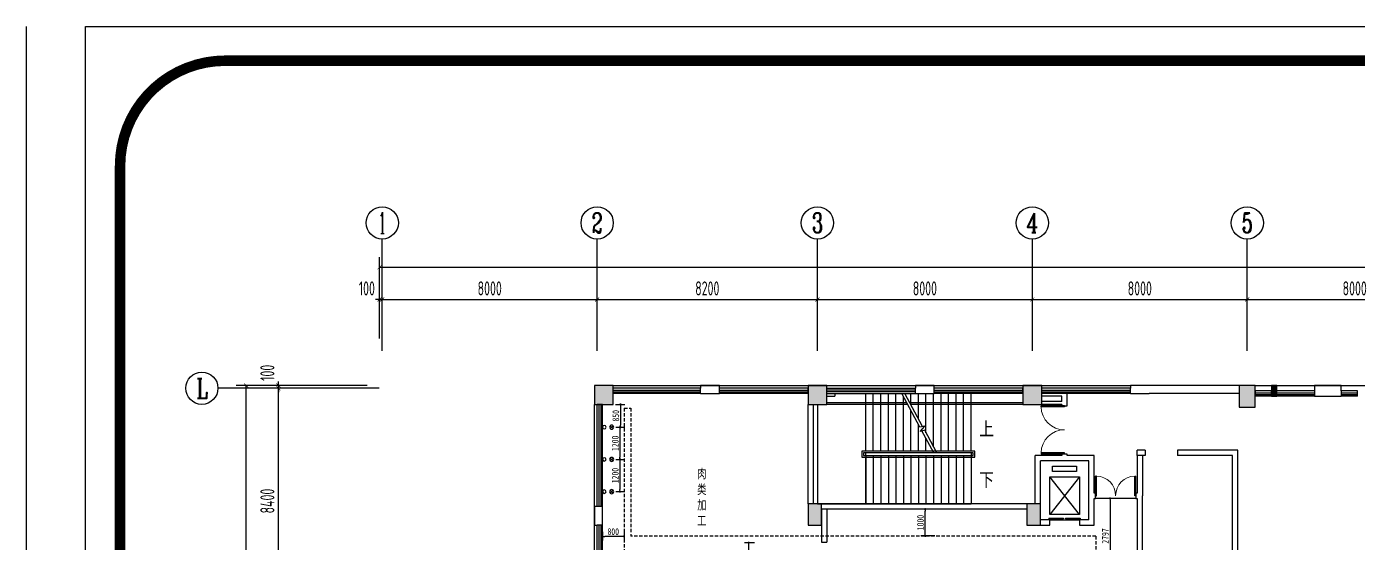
# Model space of a CAD drawing. Header units: inches. Extents: x -584 to 1446124, y -108140 to 99637.
# Drawn here: x 1309996 to 1359534, y -32013 to -12819 of the extents above; entities that cross this region are included whole.
import ezdxf
from ezdxf.enums import TextEntityAlignment as Align

# ---------------------------------------------------------------- set-up
doc = ezdxf.new("R2010")
doc.units = ezdxf.units.IN
doc.header["$MEASUREMENT"] = 0
doc.linetypes.add('HIDDEN', pattern=[0.375, 0.25, -0.125])
for name, color, linetype in [('AXIS', 3, 'Continuous'), ('AXIS_TEXT', 7, 'Continuous'), ('COLUMN', 6, 'Continuous'), ('DIM_SYMB', 3, 'Continuous'), ('EVTR', 2, 'Continuous'), ('PUB_TEXT', 151, 'Continuous'), ('STAIR', 6, 'Continuous'), ('WALL', 7, 'Continuous'), ('WINDOW', 3, 'Continuous'), ('供排水', 4, 'Continuous'), ('外框', 7, 'Continuous'), ('电位', 1, 'Continuous')]:
    doc.layers.add(name, color=color, linetype=linetype)
doc.styles.add('_TCH_AXIS', font='COMPLEX', dxfattribs={"bigfont": 'GBCBIG'})
doc.styles.add('_TCH_DIM', font='stylu.ttf')
doc.styles.add('_TCH_DIM_T3', font='TSSDENG', dxfattribs={"width": 0.64, "bigfont": 'TSSDCHN'})
doc.styles.add('COMPLEX', font='stylu.ttf')
doc.styles.get("Standard").update_dxf_attribs({"font": '', "width": 0.7, "height": 250})
doc.styles.get('Standard').set_extended_font_data('NSimSun')
doc.dimstyles.new('_TCH_ARCH&&150', dxfattribs={"dimtxt": 525, "dimasz": 150, "dimexe": 375, "dimexo": 450, "dimgap": 150, "dimtad": 1, "dimdec": 0, "dimzin": 0, "dimdsep": 46, "dimtxsty": '_TCH_DIM_T3', "dimblk": 'ARCHTICK', "dimcen": 0.09, "dimclrt": 7, "dimazin": 2, "dimtfac": 1, "dimtdec": 0, "dimtix": 1, "dimtmove": 2, "dimatfit": 3, "dimfxl": 0, "dimtolj": 1, "dimtzin": 0, "dimarcsym": 0})
doc.dimstyles.new('电路', dxfattribs={"dimscale": 80, "dimtxt": 2.5, "dimasz": 1, "dimexe": 2, "dimexo": 1, "dimtad": 1, "dimdec": 0, "dimtxsty": 'Standard', "dimblk": 'DOT', "dimcen": 1, "dimclrd": 6, "dimclre": 6, "dimclrt": 6, "dimadec": 0, "dimazin": 0, "dimtfac": 1, "dimtdec": 0, "dimtmove": 0, "dimatfit": 3, "dimfxl": 0, "dimarcsym": 0})

# ---------------------------------------------------------------- blocks, each defined once
blk = doc.blocks.new('_ArchTick')
at = {"color": 0, "linetype": 'ByBlock', "const_width": 0.15}
blk.add_lwpolyline([(-0.5, -0.5), (0.5, 0.5)], dxfattribs=at)
blk = doc.blocks.new('*D492')
at = {"layer": 'AXIS', "color": 0, "lineweight": -2, "transparency": 16777216}
for p, q in [((1322670, -26276), (1318995, -26276)), ((1319370, -34676), (1319370, -26276)), ((1322670, -34676), (1318995, -34676))]:
    blk.add_line(p, q, dxfattribs=at)
at = {"layer": 'Defpoints', "color": 0, "transparency": 16777216}
for p in [(1319370, -26276), (1323120, -26276), (1323120, -34676)]:
    blk.add_point(p, dxfattribs=at)
at = {"layer": 'AXIS', "color": 0, "lineweight": -2, "transparency": 16777216, "xscale": 150, "yscale": 150, "zscale": 150}
for p, rotation in [((1319370, -26276), 90), ((1319370, -34676), 270)]:
    blk.add_blockref('_ArchTick', p, dxfattribs=dict(at, rotation=rotation))
at = {"layer": 'AXIS', "color": 7, "transparency": 16777216, "insert": (1318957, -30476), "char_height": 525, "attachment_point": 5, "rotation": 90, "style": '_TCH_DIM_T3'}
blk.add_mtext('\\A1;8400', dxfattribs=at)
blk = doc.blocks.new('*D493')
at = {"layer": 'AXIS', "color": 0, "lineweight": -2, "transparency": 16777216}
for p, q in [((1322670, -26176), (1318995, -26176)), ((1319370, -26176), (1319370, -26026)), ((1319370, -26276), (1319370, -26176)), ((1322670, -26276), (1318995, -26276)), ((1319370, -26276), (1319370, -26426))]:
    blk.add_line(p, q, dxfattribs=at)
at = {"layer": 'Defpoints', "color": 0, "transparency": 16777216}
for p in [(1319370, -26176), (1323120, -26176), (1323120, -26276)]:
    blk.add_point(p, dxfattribs=at)
at = {"layer": 'AXIS', "color": 0, "lineweight": -2, "transparency": 16777216, "xscale": 150, "yscale": 150, "zscale": 150}
for p, rotation in [((1319370, -26176), 270), ((1319370, -26276), 90)]:
    blk.add_blockref('_ArchTick', p, dxfattribs=dict(at, rotation=rotation))
at = {"layer": 'AXIS', "color": 7, "transparency": 16777216, "insert": (1318957, -25703), "char_height": 525, "attachment_point": 5, "rotation": 90, "style": '_TCH_DIM_T3'}
blk.add_mtext('\\A1;100', dxfattribs=at)
blk = doc.blocks.new('*D494')
at = {"layer": 'AXIS', "color": 0, "lineweight": -2, "transparency": 16777216}
for p, q in [((1322670, -26176), (1317795, -26176)), ((1318170, -100176), (1318170, -26176)), ((1322670, -100176), (1317795, -100176))]:
    blk.add_line(p, q, dxfattribs=at)
at = {"layer": 'Defpoints', "color": 0, "transparency": 16777216}
for p in [(1318170, -26176), (1323120, -26176), (1323120, -100176)]:
    blk.add_point(p, dxfattribs=at)
at = {"layer": 'AXIS', "color": 0, "lineweight": -2, "transparency": 16777216, "xscale": 150, "yscale": 150, "zscale": 150}
for p, rotation in [((1318170, -26176), 90), ((1318170, -100176), 270)]:
    blk.add_blockref('_ArchTick', p, dxfattribs=dict(at, rotation=rotation))
at = {"layer": 'AXIS', "color": 7, "transparency": 16777216, "insert": (1317757, -63176), "char_height": 525, "attachment_point": 5, "rotation": 90, "style": '_TCH_DIM_T3'}
blk.add_mtext('\\A1;74000', dxfattribs=at)
blk = doc.blocks.new('*D495')
at = {"layer": 'AXIS', "color": 0, "lineweight": -2, "transparency": 16777216}
for p, q in [((1323134, -24429), (1323134, -22600)), ((1323234, -24429), (1323234, -22600)), ((1323134, -22975), (1322984, -22975)), ((1323134, -22975), (1323234, -22975)), ((1323234, -22975), (1323384, -22975))]:
    blk.add_line(p, q, dxfattribs=at)
at = {"layer": 'Defpoints', "color": 0, "transparency": 16777216}
for p in [(1323234, -22975), (1323134, -24879), (1323234, -24879)]:
    blk.add_point(p, dxfattribs=at)
at = {"layer": 'AXIS', "color": 0, "lineweight": -2, "transparency": 16777216, "xscale": 150, "yscale": 150, "zscale": 150}
blk.add_blockref('_ArchTick', (1323134, -22975), dxfattribs=at)
at = {"layer": 'AXIS', "color": 0, "lineweight": -2, "transparency": 16777216, "xscale": 150, "yscale": 150, "zscale": 150, "rotation": 180}
blk.add_blockref('_ArchTick', (1323234, -22975), dxfattribs=at)
at = {"layer": 'AXIS', "color": 7, "transparency": 16777216, "insert": (1322661, -22562), "char_height": 525, "attachment_point": 5, "style": '_TCH_DIM_T3'}
blk.add_mtext('\\A1;100', dxfattribs=at)
blk = doc.blocks.new('*D496')
at = {"layer": 'AXIS', "color": 0, "lineweight": -2, "transparency": 16777216}
for p, q in [((1323234, -24429), (1323234, -22600)), ((1331234, -24429), (1331234, -22600)), ((1323234, -22975), (1331234, -22975))]:
    blk.add_line(p, q, dxfattribs=at)
at = {"layer": 'Defpoints', "color": 0, "transparency": 16777216}
for p in [(1331234, -22975), (1323234, -24879), (1331234, -24879)]:
    blk.add_point(p, dxfattribs=at)
at = {"layer": 'AXIS', "color": 0, "lineweight": -2, "transparency": 16777216, "xscale": 150, "yscale": 150, "zscale": 150, "rotation": 180}
blk.add_blockref('_ArchTick', (1323234, -22975), dxfattribs=at)
at = {"layer": 'AXIS', "color": 0, "lineweight": -2, "transparency": 16777216, "xscale": 150, "yscale": 150, "zscale": 150}
blk.add_blockref('_ArchTick', (1331234, -22975), dxfattribs=at)
at = {"layer": 'AXIS', "color": 7, "transparency": 16777216, "insert": (1327234, -22562), "char_height": 525, "attachment_point": 5, "style": '_TCH_DIM_T3'}
blk.add_mtext('\\A1;8000', dxfattribs=at)
blk = doc.blocks.new('*D497')
at = {"layer": 'AXIS', "color": 0, "lineweight": -2, "transparency": 16777216}
for p, q in [((1331234, -24429), (1331234, -22600)), ((1339434, -24429), (1339434, -22600)), ((1331234, -22975), (1339434, -22975))]:
    blk.add_line(p, q, dxfattribs=at)
at = {"layer": 'Defpoints', "color": 0, "transparency": 16777216}
for p in [(1339434, -22975), (1331234, -24879), (1339434, -24879)]:
    blk.add_point(p, dxfattribs=at)
at = {"layer": 'AXIS', "color": 0, "lineweight": -2, "transparency": 16777216, "xscale": 150, "yscale": 150, "zscale": 150, "rotation": 180}
blk.add_blockref('_ArchTick', (1331234, -22975), dxfattribs=at)
at = {"layer": 'AXIS', "color": 0, "lineweight": -2, "transparency": 16777216, "xscale": 150, "yscale": 150, "zscale": 150}
blk.add_blockref('_ArchTick', (1339434, -22975), dxfattribs=at)
at = {"layer": 'AXIS', "color": 7, "transparency": 16777216, "insert": (1335334, -22562), "char_height": 525, "attachment_point": 5, "style": '_TCH_DIM_T3'}
blk.add_mtext('\\A1;8200', dxfattribs=at)
blk = doc.blocks.new('*D498')
at = {"layer": 'AXIS', "color": 0, "lineweight": -2, "transparency": 16777216}
for p, q in [((1339434, -24429), (1339434, -22600)), ((1347434, -24429), (1347434, -22600)), ((1339434, -22975), (1347434, -22975))]:
    blk.add_line(p, q, dxfattribs=at)
at = {"layer": 'Defpoints', "color": 0, "transparency": 16777216}
for p in [(1347434, -22975), (1339434, -24879), (1347434, -24879)]:
    blk.add_point(p, dxfattribs=at)
at = {"layer": 'AXIS', "color": 0, "lineweight": -2, "transparency": 16777216, "xscale": 150, "yscale": 150, "zscale": 150, "rotation": 180}
blk.add_blockref('_ArchTick', (1339434, -22975), dxfattribs=at)
at = {"layer": 'AXIS', "color": 0, "lineweight": -2, "transparency": 16777216, "xscale": 150, "yscale": 150, "zscale": 150}
blk.add_blockref('_ArchTick', (1347434, -22975), dxfattribs=at)
at = {"layer": 'AXIS', "color": 7, "transparency": 16777216, "insert": (1343434, -22562), "char_height": 525, "attachment_point": 5, "style": '_TCH_DIM_T3'}
blk.add_mtext('\\A1;8000', dxfattribs=at)
blk = doc.blocks.new('*D499')
at = {"layer": 'AXIS', "color": 0, "lineweight": -2, "transparency": 16777216}
for p, q in [((1347434, -24429), (1347434, -22600)), ((1355434, -24429), (1355434, -22600)), ((1347434, -22975), (1355434, -22975))]:
    blk.add_line(p, q, dxfattribs=at)
at = {"layer": 'Defpoints', "color": 0, "transparency": 16777216}
for p in [(1355434, -22975), (1347434, -24879), (1355434, -24879)]:
    blk.add_point(p, dxfattribs=at)
at = {"layer": 'AXIS', "color": 0, "lineweight": -2, "transparency": 16777216, "xscale": 150, "yscale": 150, "zscale": 150, "rotation": 180}
blk.add_blockref('_ArchTick', (1347434, -22975), dxfattribs=at)
at = {"layer": 'AXIS', "color": 0, "lineweight": -2, "transparency": 16777216, "xscale": 150, "yscale": 150, "zscale": 150}
blk.add_blockref('_ArchTick', (1355434, -22975), dxfattribs=at)
at = {"layer": 'AXIS', "color": 7, "transparency": 16777216, "insert": (1351434, -22562), "char_height": 525, "attachment_point": 5, "style": '_TCH_DIM_T3'}
blk.add_mtext('\\A1;8000', dxfattribs=at)
blk = doc.blocks.new('*D500')
at = {"layer": 'AXIS', "color": 0, "lineweight": -2, "transparency": 16777216}
for p, q in [((1355434, -24429), (1355434, -22600)), ((1363434, -24429), (1363434, -22600)), ((1355434, -22975), (1363434, -22975))]:
    blk.add_line(p, q, dxfattribs=at)
at = {"layer": 'Defpoints', "color": 0, "transparency": 16777216}
for p in [(1363434, -22975), (1355434, -24879), (1363434, -24879)]:
    blk.add_point(p, dxfattribs=at)
at = {"layer": 'AXIS', "color": 0, "lineweight": -2, "transparency": 16777216, "xscale": 150, "yscale": 150, "zscale": 150, "rotation": 180}
blk.add_blockref('_ArchTick', (1355434, -22975), dxfattribs=at)
at = {"layer": 'AXIS', "color": 0, "lineweight": -2, "transparency": 16777216, "xscale": 150, "yscale": 150, "zscale": 150}
blk.add_blockref('_ArchTick', (1363434, -22975), dxfattribs=at)
at = {"layer": 'AXIS', "color": 7, "transparency": 16777216, "insert": (1359434, -22562), "char_height": 525, "attachment_point": 5, "style": '_TCH_DIM_T3'}
blk.add_mtext('\\A1;8000', dxfattribs=at)
blk = doc.blocks.new('*D506')
at = {"layer": 'AXIS', "color": 0, "lineweight": -2, "transparency": 16777216}
for p, q in [((1323134, -24429), (1323134, -21400)), ((1323134, -21775), (1403434, -21775)), ((1403434, -24429), (1403434, -21400))]:
    blk.add_line(p, q, dxfattribs=at)
at = {"layer": 'Defpoints', "color": 0, "transparency": 16777216}
for p in [(1403434, -21775), (1323134, -24879), (1403434, -24879)]:
    blk.add_point(p, dxfattribs=at)
at = {"layer": 'AXIS', "color": 0, "lineweight": -2, "transparency": 16777216, "xscale": 150, "yscale": 150, "zscale": 150, "rotation": 180}
blk.add_blockref('_ArchTick', (1323134, -21775), dxfattribs=at)
at = {"layer": 'AXIS', "color": 0, "lineweight": -2, "transparency": 16777216, "xscale": 150, "yscale": 150, "zscale": 150}
blk.add_blockref('_ArchTick', (1403434, -21775), dxfattribs=at)
at = {"layer": 'AXIS', "color": 7, "transparency": 16777216, "insert": (1363284, -21362), "char_height": 525, "attachment_point": 5, "style": '_TCH_DIM_T3'}
blk.add_mtext('\\A1;80300', dxfattribs=at)
blk = doc.blocks.new('_FZH')
at = {"layer": 'WALL'}
blk.add_lwpolyline([(-0.5, -0.5), (0.5, -0.5), (0.5, 0.5), (-0.5, 0.5)], close=True, dxfattribs=at)
blk.add_solid([(-0.5, -0.5), (0.5, -0.5), (-0.5, 0.5), (0.5, 0.5)], dxfattribs=at)
blk = doc.blocks.new('$DorLib2D$00000002')
for p, q in [((-0.5, 0), (-0.5, 0.4875)), ((-0.475, 0.4875), (-0.5, 0.4875)), ((-0.475, 0), (-0.475, 0.4875)), ((0.475, 0), (0.475, 0.4875)), ((0.475, 0.4875), (0.5, 0.4875)), ((0.5, 0), (0.5, 0.4875)), ((-0.5, 0), (-0.475, 0)), ((0.5, 0), (0.475, 0))]:
    blk.add_line(p, q)
at = {"lineweight": 13}
for centre, start, end in [((-0.4875, 0), 0, 88.53072), ((0.4875, 0), 91.46928, 180)]:
    blk.add_arc(centre, 0.4875, start, end, dxfattribs=at)
blk = doc.blocks.new('$DORLIB2D$00000127')
at = {"color": 0}
for points in [[(-0.533, 0.795), (-0.533, 0.69)], [(-0.033, 0.795), (-0.533, 0.795)], [(-0.033, 0.69), (-0.533, 0.69)], [(0.5, 0.5), (-0.5, 0.5)], [(-0.033, 0.795), (-0.033, 0.69)], [(0.533, 0.795), (0.033, 0.795)], [(0.033, 0.795), (0.033, 0.69)], [(0.533, 0.69), (0.033, 0.69)], [(0.533, 0.795), (0.533, 0.69)]]:
    blk.add_lwpolyline(points, dxfattribs=at)
blk = doc.blocks.new('_AXISO')
blk.add_circle((0, 0), 0.5)
at = {"layer": 'AXIS_TEXT', "style": 'COMPLEX', "width": 1.041667}
blk.add_attdef('A', text='', height=0.56, dxfattribs=at).set_placement((-0.25, -0.28), (0.25, -0.28), align=Align.FIT)
blk = doc.blocks.new('$TCHSYS$WIN2D')
for p, q in [((-0.5, 0.5), (0.5, 0.5)), ((-0.5, 0.5), (-0.5, -0.5)), ((0.5, 0.5), (0.5, -0.5)), ((0.5, 0.167), (-0.5, 0.167)), ((0.5, -0.167), (-0.5, -0.167)), ((-0.5, -0.5), (0.5, -0.5))]:
    blk.add_line(p, q)
blk = doc.blocks.new('$WINLIB2D$00000001')
at = {"color": 0}
for points in [[(-0.5, 0.5), (-0.5, -0.5)], [(-0.5, 0.5), (0.5, 0.5)], [(0.5, -0.5), (0.5, 0.5)], [(0.5, 0.167), (-0.5, 0.167)], [(0.5, -0.167), (-0.5, -0.167)], [(-0.5, -0.5), (0.5, -0.5)]]:
    blk.add_lwpolyline(points, dxfattribs=at)
blk = doc.blocks.new('A$C4B041D0B')
at = {"layer": '供排水', "color": 14}
for p, q in [((393, 128), (287, 22)), ((287, 128), (393, 22))]:
    blk.add_line(p, q, dxfattribs=at)
at = {"layer": '供排水'}
for centre, radius in [((65, 75), 65.2), ((340, 75), 75)]:
    blk.add_circle(centre, radius, dxfattribs=at)
blk = doc.blocks.new('_DOT')
at = {"color": 0, "linetype": 'ByBlock'}
blk.add_line((-0.5, 0), (-1, 0), dxfattribs=at)
at = {"color": 0, "linetype": 'ByBlock', "const_width": 0.5}
blk.add_lwpolyline([(-0.25, 0, 1), (0.25, 0, 1)], format="xyb", close=True, dxfattribs=at)
blk = doc.blocks.new('*D607')
at = {"layer": 'Defpoints', "color": 0, "transparency": 16777216}
for p in [(1331834, -26876), (1331854, -27726), (1332103, -27726)]:
    blk.add_point(p, dxfattribs=at)
at = {"layer": '电位', "color": 6, "lineweight": -2, "transparency": 16777216}
for p, q in [((1331914, -26876), (1332263, -26876)), ((1332103, -26956), (1332103, -27646)), ((1331934, -27726), (1332263, -27726))]:
    blk.add_line(p, q, dxfattribs=at)
at = {"layer": '电位', "color": 6, "lineweight": -2, "transparency": 16777216, "xscale": 80, "yscale": 80, "zscale": 80}
for p, rotation in [((1332103, -26876), 90), ((1332103, -27726), 270)]:
    blk.add_blockref('_DOT', p, dxfattribs=dict(at, rotation=rotation))
at = {"layer": '电位', "color": 6, "transparency": 16777216, "insert": (1331928, -27301), "char_height": 250, "attachment_point": 5, "rotation": 90}
blk.add_mtext('850', dxfattribs=at)
blk = doc.blocks.new('*D608')
at = {"layer": 'Defpoints', "color": 0, "transparency": 16777216}
for p in [(1331854, -27726), (1331854, -28926), (1332083, -28926)]:
    blk.add_point(p, dxfattribs=at)
at = {"layer": '电位', "color": 6, "lineweight": -2, "transparency": 16777216}
for p, q in [((1331934, -27726), (1332243, -27726)), ((1332083, -27806), (1332083, -28846)), ((1331934, -28926), (1332243, -28926))]:
    blk.add_line(p, q, dxfattribs=at)
at = {"layer": '电位', "color": 6, "lineweight": -2, "transparency": 16777216, "xscale": 80, "yscale": 80, "zscale": 80}
for p, rotation in [((1332083, -27726), 90), ((1332083, -28926), 270)]:
    blk.add_blockref('_DOT', p, dxfattribs=dict(at, rotation=rotation))
at = {"layer": '电位', "color": 6, "transparency": 16777216, "insert": (1331908, -28326), "char_height": 250, "attachment_point": 5, "rotation": 90}
blk.add_mtext('1200', dxfattribs=at)
blk = doc.blocks.new('*D609')
at = {"layer": 'Defpoints', "color": 0, "transparency": 16777216}
for p in [(1331854, -28926), (1331854, -30126), (1332083, -30126)]:
    blk.add_point(p, dxfattribs=at)
at = {"layer": '电位', "color": 6, "lineweight": -2, "transparency": 16777216}
for p, q in [((1331934, -28926), (1332243, -28926)), ((1332083, -29006), (1332083, -30046)), ((1331934, -30126), (1332243, -30126))]:
    blk.add_line(p, q, dxfattribs=at)
at = {"layer": '电位', "color": 6, "lineweight": -2, "transparency": 16777216, "xscale": 80, "yscale": 80, "zscale": 80}
for p, rotation in [((1332083, -28926), 90), ((1332083, -30126), 270)]:
    blk.add_blockref('_DOT', p, dxfattribs=dict(at, rotation=rotation))
at = {"layer": '电位', "color": 6, "transparency": 16777216, "insert": (1331908, -29526), "char_height": 250, "attachment_point": 5, "rotation": 90}
blk.add_mtext('1200', dxfattribs=at)
blk = doc.blocks.new('*D610')
at = {"layer": 'Defpoints', "color": 0, "transparency": 16777216}
for p in [(1331434, -31536), (1332234, -31536), (1331434, -31789)]:
    blk.add_point(p, dxfattribs=at)
at = {"layer": '电位', "color": 6, "lineweight": -2, "transparency": 16777216}
for p, q in [((1331434, -31616), (1331434, -31949)), ((1332234, -31616), (1332234, -31949)), ((1332154, -31789), (1331514, -31789))]:
    blk.add_line(p, q, dxfattribs=at)
at = {"layer": '电位', "color": 6, "lineweight": -2, "transparency": 16777216, "xscale": 80, "yscale": 80, "zscale": 80, "rotation": 180}
blk.add_blockref('_DOT', (1331434, -31789), dxfattribs=at)
at = {"layer": '电位', "color": 6, "lineweight": -2, "transparency": 16777216, "xscale": 80, "yscale": 80, "zscale": 80}
blk.add_blockref('_DOT', (1332234, -31789), dxfattribs=at)
at = {"layer": '电位', "color": 6, "transparency": 16777216, "insert": (1331834, -31614), "char_height": 250, "attachment_point": 5}
blk.add_mtext('800', dxfattribs=at)
blk = doc.blocks.new('*D611')
at = {"layer": 'Defpoints', "color": 0, "transparency": 16777216}
for p in [(1343445, -30776), (1343888, -30776), (1343888, -31776)]:
    blk.add_point(p, dxfattribs=at)
at = {"layer": '电位', "color": 6, "lineweight": -2, "transparency": 16777216}
for p, q in [((1343808, -30776), (1343285, -30776)), ((1343445, -31696), (1343445, -30856)), ((1343808, -31776), (1343285, -31776))]:
    blk.add_line(p, q, dxfattribs=at)
at = {"layer": '电位', "color": 6, "lineweight": -2, "transparency": 16777216, "xscale": 80, "yscale": 80, "zscale": 80}
for p, rotation in [((1343445, -30776), 90), ((1343445, -31776), 270)]:
    blk.add_blockref('_DOT', p, dxfattribs=dict(at, rotation=rotation))
at = {"layer": '电位', "color": 6, "transparency": 16777216, "insert": (1343270, -31276), "char_height": 250, "attachment_point": 5, "rotation": 90}
blk.add_mtext('1000', dxfattribs=at)
blk = doc.blocks.new('*D626')
at = {"layer": 'Defpoints', "color": 0, "transparency": 16777216}
for p in [(1351334, -30376), (1350328, -33173), (1350534, -33173)]:
    blk.add_point(p, dxfattribs=at)
at = {"layer": '电位', "color": 6, "lineweight": -2, "transparency": 16777216}
for p, q in [((1351254, -30376), (1350168, -30376)), ((1350328, -30456), (1350328, -33093)), ((1350454, -33173), (1350168, -33173))]:
    blk.add_line(p, q, dxfattribs=at)
at = {"layer": '电位', "color": 6, "lineweight": -2, "transparency": 16777216, "xscale": 80, "yscale": 80, "zscale": 80}
for p, rotation in [((1350328, -30376), 90), ((1350328, -33173), 270)]:
    blk.add_blockref('_DOT', p, dxfattribs=dict(at, rotation=rotation))
at = {"layer": '电位', "color": 6, "transparency": 16777216, "insert": (1350153, -31775), "char_height": 250, "attachment_point": 5, "rotation": 90}
blk.add_mtext('2797', dxfattribs=at)
blk = doc.blocks.new('*D766')
at = {"layer": 'Defpoints', "color": 0, "transparency": 16777216}
for p in [(1337167, -32026), (1336873, -34826), (1337167, -34826)]:
    blk.add_point(p, dxfattribs=at)
at = {"layer": '电位', "color": 6, "lineweight": -2, "transparency": 16777216}
for p, q in [((1337087, -32026), (1336713, -32026)), ((1336873, -32106), (1336873, -34746)), ((1337087, -34826), (1336713, -34826))]:
    blk.add_line(p, q, dxfattribs=at)
at = {"layer": '电位', "color": 6, "lineweight": -2, "transparency": 16777216, "xscale": 80, "yscale": 80, "zscale": 80}
for p, rotation in [((1336873, -32026), 90), ((1336873, -34826), 270)]:
    blk.add_blockref('_DOT', p, dxfattribs=dict(at, rotation=rotation))
at = {"layer": '电位', "color": 6, "transparency": 16777216, "insert": (1336698, -33426), "char_height": 250, "attachment_point": 5, "rotation": 90}
blk.add_mtext('2800', dxfattribs=at)

msp = doc.modelspace()

# ---------------------------------------------------------------- linework, layer by layer
for p, q in [((1331834.2, -26176.2), (1351084.2, -26176.2)), ((1331134.2, -46326.2), (1331134.2, -26876.2))]:
    msp.add_line(p, q)
at = {"layer": 'AXIS'}
for p, q in [((1323234.2, -24879.3), (1323234.2, -20724.5)), ((1331234.2, -24879.3), (1331234.2, -20724.5)), ((1339434.2, -24879.3), (1339434.2, -20724.5)), ((1347434.2, -24879.3), (1347434.2, -20724.5)), ((1355434.2, -24879.3), (1355434.2, -20724.5)), ((1323119.5, -26276.2), (1317119.5, -26276.2))]:
    msp.add_line(p, q, dxfattribs=at)
at = {"layer": 'COLUMN'}
for p, q in [((1335784.2, -26176.2), (1335084.2, -26176.2)), ((1335084.2, -26176.2), (1335084.2, -26276.2)), ((1335784.2, -26276.2), (1335784.2, -26176.2)), ((1343784.2, -26176.2), (1343084.2, -26176.2)), ((1343084.2, -26176.2), (1343084.2, -26276.2)), ((1343784.2, -26276.2), (1343784.2, -26176.2)), ((1351784.2, -26176.2), (1351084.2, -26176.2)), ((1351084.2, -26176.2), (1351084.2, -26276.2)), ((1358934.2, -26176.2), (1357934.2, -26176.2)), ((1357934.2, -26176.2), (1357934.2, -26376.2)), ((1358934.2, -26376.2), (1358934.2, -26176.2)), ((1335084.2, -26476.2), (1335784.2, -26476.2)), ((1343084.2, -26476.2), (1343784.2, -26476.2)), ((1351084.2, -26476.2), (1351784.2, -26476.2)), ((1357934.2, -26576.2), (1358934.2, -26576.2)), ((1331234.2, -30676.2), (1331134.2, -30676.2)), ((1331134.2, -30676.2), (1331134.2, -31376.2)), ((1331434.2, -31376.2), (1331434.2, -30676.2)), ((1331134.2, -31376.2), (1331234.2, -31376.2))]:
    msp.add_line(p, q, dxfattribs=at)
at = {"layer": 'DIM_SYMB'}
for points in [[(1345294.2, -29676.2, 0, 0, 0), (1340334.2, -29676.2, 0, 0, 0), (1340334.2, -27776.2, 0, 0, 0), (1342744.2, -27776.2, 120, 0, 0), (1343194.2, -27776.2, 0, 0, 0)], [(1345294.2, -27776.2, 0, 0, 0), (1343924.2, -27776.2, 120, 0, 0), (1343474.2, -27776.2, 0, 0, 0)]]:
    msp.add_lwpolyline(points, format="xyseb", dxfattribs=at)
at = {"layer": 'EVTR'}
for p, q in [((1348184.2, -29376.2), (1348184.2, -29176.2)), ((1348184.2, -29176.2), (1349084.2, -29176.2)), ((1349084.2, -29176.2), (1349084.2, -29376.2)), ((1348084.2, -30976.2), (1348084.2, -29576.2)), ((1348084.2, -29576.2), (1349184.2, -29576.2)), ((1349184.2, -29576.2), (1348084.2, -30976.2)), ((1349184.2, -30976.2), (1348084.2, -29576.2)), ((1349084.2, -29376.2), (1348184.2, -29376.2)), ((1349184.2, -29576.2), (1349184.2, -30976.2)), ((1349184.2, -30976.2), (1348084.2, -30976.2))]:
    msp.add_line(p, q, dxfattribs=at)
at = {"layer": 'STAIR'}
for p, q in [((1355734.2, -26176.2), (1394320.3, -26176.2)), ((1341234.2, -28616.2), (1341234.2, -26476.2)), ((1341234.2, -28616.2), (1341234.2, -26476.2)), ((1341514.2, -28616.2), (1341514.2, -26476.2)), ((1341794.2, -28616.2), (1341794.2, -26476.2)), ((1342074.2, -28616.2), (1342074.2, -26476.2)), ((1342354.2, -28616.2), (1342354.2, -26476.2)), ((1343250.7, -27726.6), (1342576.9, -26476.2)), ((1342634.2, -28616.2), (1342634.2, -26582.5)), ((1343351.4, -27702.7), (1342690.5, -26476.2)), ((1342914.2, -26891.3), (1342914.2, -26476.2)), ((1343194.2, -27411), (1343194.2, -26476.2)), ((1343474.2, -27930.6), (1343474.2, -26476.2)), ((1343754.2, -28450.2), (1343754.2, -26476.2)), ((1344034.2, -28616.2), (1344034.2, -26476.2)), ((1344314.2, -28616.2), (1344314.2, -26476.2)), ((1344594.2, -28616.2), (1344594.2, -26476.2)), ((1344874.2, -28616.2), (1344874.2, -26476.2)), ((1345154.2, -28616.2), (1345154.2, -26476.2)), ((1339434.2, -26876.2), (1339434.2, -30576.2)), ((1342760.1, -26816.2), (1339784.2, -26816.2)), ((1341234.2, -26876.2), (1339784.2, -26876.2)), ((1342792.4, -26876.2), (1341234.2, -26876.2)), ((1347084.2, -26816.2), (1342873.7, -26816.2)), ((1347084.2, -26876.2), (1342906, -26876.2)), ((1342914.2, -26891.3), (1342914.2, -26876.2)), ((1342914.2, -28616.2), (1342914.2, -27102.2)), ((1343194.2, -28616.2), (1343194.2, -27621.8)), ((1343432.4, -27683.6), (1343250.7, -27726.6)), ((1343253.5, -27884.4), (1343432.4, -27683.6)), ((1343427.2, -27843.3), (1343253.5, -27884.4)), ((1343762.4, -28676.2), (1343326.4, -27867.2)), ((1343876, -28676.2), (1343427.2, -27843.3)), ((1343474.2, -28616.2), (1343474.2, -28141.4)), ((1345294.2, -28616.2), (1341084.2, -28616.2)), ((1341084.2, -28616.2), (1341084.2, -28836.2)), ((1345234.2, -28676.2), (1341144.2, -28676.2)), ((1341144.2, -28676.2), (1341144.2, -28776.2)), ((1343762.4, -28676.2), (1341234.2, -28676.2)), ((1341234.2, -28776.2), (1341234.2, -28676.2)), ((1345154.2, -28676.2), (1343876, -28676.2)), ((1345154.2, -28676.2), (1345154.2, -28776.2)), ((1345234.2, -28776.2), (1345234.2, -28676.2)), ((1345294.2, -28836.2), (1345294.2, -28616.2)), ((1341084.2, -28836.2), (1345294.2, -28836.2)), ((1341144.2, -28776.2), (1345234.2, -28776.2)), ((1341234.2, -28776.2), (1345154.2, -28776.2)), ((1341234.2, -28776.2), (1341234.2, -30576.2)), ((1341234.2, -30576.2), (1341234.2, -28836.2)), ((1341514.2, -28776.2), (1341514.2, -30576.2)), ((1341794.2, -28776.2), (1341794.2, -30576.2)), ((1342074.2, -28776.2), (1342074.2, -30576.2)), ((1342354.2, -28776.2), (1342354.2, -30576.2)), ((1342634.2, -28776.2), (1342634.2, -30576.2)), ((1342914.2, -28776.2), (1342914.2, -30576.2)), ((1343194.2, -28776.2), (1343194.2, -30576.2)), ((1343474.2, -28776.2), (1343474.2, -30576.2)), ((1343754.2, -28776.2), (1343754.2, -30576.2)), ((1344034.2, -28776.2), (1344034.2, -30576.2)), ((1344314.2, -28776.2), (1344314.2, -30576.2)), ((1344594.2, -28776.2), (1344594.2, -30576.2)), ((1344874.2, -28776.2), (1344874.2, -30576.2)), ((1345154.2, -28776.2), (1345154.2, -30576.2)), ((1339434.2, -30576.2), (1341234.2, -30576.2)), ((1341234.2, -30576.2), (1345154.2, -30576.2))]:
    msp.add_line(p, q, dxfattribs=at)
at = {"layer": 'WALL'}
for p, q in [((1355134.2, -26176.2), (1351784.2, -26176.2)), ((1339784.2, -26476.2), (1340084.2, -26476.2)), ((1339784.2, -26576.2), (1340084.2, -26576.2)), ((1340084.2, -26476.2), (1340084.2, -26576.2)), ((1348734.2, -26476.2), (1347784.2, -26476.2)), ((1348534.2, -26576.2), (1347784.2, -26576.2)), ((1348534.2, -26776.2), (1348534.2, -26576.2)), ((1348734.2, -26876.2), (1348734.2, -26476.2)), ((1355134.2, -26476.2), (1351784.2, -26476.2)), ((1339084.2, -30576.2), (1339084.2, -26876.2)), ((1339284.2, -30576.2), (1339284.2, -26876.2)), ((1348534.2, -26776.2), (1347784.2, -26776.2)), ((1348534.2, -26876.2), (1347784.2, -26876.2)), ((1348534.2, -26876.2), (1348534.2, -26926.2)), ((1348534.2, -26926.2), (1348734.2, -26926.2)), ((1348734.2, -26926.2), (1348734.2, -26876.2)), ((1348734.2, -28726.2), (1348534.2, -28726.2)), ((1348534.2, -28726.2), (1348534.2, -28776.2)), ((1348734.2, -28776.2), (1348734.2, -28726.2)), ((1351334.2, -28776.2), (1351334.2, -28576.2)), ((1347534.2, -30576.2), (1347534.2, -28776.2)), ((1348534.2, -28776.2), (1347534.2, -28776.2)), ((1347734.2, -30576.2), (1347734.2, -28976.2)), ((1348634.2, -28976.2), (1347734.2, -28976.2)), ((1349534.2, -28976.2), (1348634.2, -28976.2)), ((1349734.2, -28776.2), (1348734.2, -28776.2)), ((1349534.2, -30276.2), (1349534.2, -28976.2)), ((1349734.2, -30176.2), (1349734.2, -28776.2)), ((1351334.2, -28776.2), (1351334.2, -30176.2)), ((1351534.2, -28776.2), (1351334.2, -28776.2)), ((1351534.2, -28776.2), (1351534.2, -30276.2)), ((1349784.2, -30176.2), (1349734.2, -30176.2)), ((1349784.2, -30376.2), (1349784.2, -30176.2)), ((1351334.2, -30176.2), (1351284.2, -30176.2)), ((1351284.2, -30176.2), (1351284.2, -30376.2)), ((1347234.2, -30576.2), (1339584.2, -30576.2)), ((1349534.2, -31176.2), (1349534.2, -30276.2)), ((1349734.2, -30376.2), (1349784.2, -30376.2)), ((1349734.2, -31376.2), (1349734.2, -30376.2)), ((1351284.2, -30376.2), (1351334.2, -30376.2)), ((1351334.2, -30376.2), (1351334.2, -51976.2)), ((1351534.2, -51976.2), (1351534.2, -30276.2)), ((1339584.2, -30776.2), (1339584.2, -32000.7)), ((1347234.2, -30776.2), (1339584.2, -30776.2)), ((1339784.2, -30776.2), (1339784.2, -32000.7)), ((1348084.2, -31176.2), (1347734.2, -31176.2)), ((1348084.2, -31376.2), (1348084.2, -31176.2)), ((1349534.2, -31176.2), (1349184.2, -31176.2)), ((1349184.2, -31176.2), (1349184.2, -31376.2)), ((1347734.2, -31376.2), (1348084.2, -31376.2)), ((1349184.2, -31376.2), (1349734.2, -31376.2)), ((1339584.2, -32000.7), (1339784.2, -32000.7))]:
    msp.add_line(p, q, dxfattribs=at)
at = {"layer": 'WALL', "color": 3}
for p, q in [((1351639.1, -28576.2), (1351334.2, -28576.2)), ((1351639.1, -28576.2), (1351639.1, -28776.2)), ((1355084.2, -28576.2), (1352839.1, -28576.2)), ((1352839.1, -28576.2), (1352839.1, -28776.2)), ((1355084.2, -54875.6), (1355084.2, -28576.2)), ((1351639.1, -28776.2), (1351534.2, -28776.2)), ((1354884.2, -28776.2), (1352839.1, -28776.2)), ((1354884.2, -54376.1), (1354884.2, -28776.2))]:
    msp.add_line(p, q, dxfattribs=at)
at = {"layer": 'WINDOW'}
msp.add_line((1351284.2, -30376.2), (1349784.2, -30376.2), dxfattribs=at)
at = {"layer": '供排水', "linetype": 'HIDDEN', "ltscale": 500}
for p, q in [((1332234.2, -27014.5), (1332234.2, -49004.6)), ((1332234.2, -27014.5), (1332484.2, -27014.5)), ((1332484.2, -27014.5), (1332484.2, -31776.2)), ((1349797.7, -31776.2), (1332484.2, -31776.2)), ((1349797.7, -31776.2), (1349760.8, -51989.8))]:
    msp.add_line(p, q, dxfattribs=at)
at = {"layer": '外框', "lineweight": -2}
for p, q in [((1309995.5, -106568.2), (1309995.5, -12818.9)), ((1312186.2, -12818.9), (1446123.6, -12818.9)), ((1312186.2, -106675.9), (1312186.2, -12818.9))]:
    msp.add_line(p, q, dxfattribs=at)
at = {"layer": '外框', "lineweight": -2, "const_width": 391.5}
msp.add_lwpolyline([(1317389.8, -105440.5), (1440720.9, -105440.5, 0.4142136), (1444636.1, -101525.2), (1444636.1, -18002.4, 0.4142136), (1440720.9, -14087.1), (1317389.8, -14087.1, 0.4142136), (1313474.6, -18002.4), (1313474.6, -101525.2, 0.4142136)], format="xyb", close=True, dxfattribs=at)

# ---------------------------------------------------------------- block references
at = {"layer": 'AXIS'}
ref = msp.add_blockref('_AXISO', (1323234.2, -20124.5), dxfattribs=dict(at, xscale=1200, yscale=1200, zscale=1200))
ref.add_attrib('A', '1', dxfattribs={"layer": 'AXIS_TEXT', "height": 794.6, "style": '_TCH_AXIS', "width": 0.8}).set_placement((1323098, -20521.8), (1323370.4, -20521.8), align=Align.FIT)
ref = msp.add_blockref('_AXISO', (1331234.2, -20124.5), dxfattribs=dict(at, xscale=1200, yscale=1200, zscale=1200))
ref.add_attrib('A', '2', dxfattribs={"layer": 'AXIS_TEXT', "height": 741.2, "style": '_TCH_AXIS', "width": 0.8}).set_placement((1331036.5, -20495.1), (1331431.8, -20495.1), align=Align.FIT)
ref = msp.add_blockref('_AXISO', (1339434.2, -20124.5), dxfattribs=dict(at, xscale=1200, yscale=1200, zscale=1200))
ref.add_attrib('A', '3', dxfattribs={"layer": 'AXIS_TEXT', "height": 741.2, "style": '_TCH_AXIS', "width": 0.8}).set_placement((1339236.5, -20495.1), (1339631.8, -20495.1), align=Align.FIT)
ref = msp.add_blockref('_AXISO', (1347434.2, -20124.5), dxfattribs=dict(at, xscale=1200, yscale=1200, zscale=1200))
ref.add_attrib('A', '4', dxfattribs={"layer": 'AXIS_TEXT', "height": 717.3, "style": '_TCH_AXIS', "width": 0.8}).set_placement((1347215.6, -20483.1), (1347652.8, -20483.1), align=Align.FIT)
ref = msp.add_blockref('_AXISO', (1355434.2, -20124.5), dxfattribs=dict(at, xscale=1200, yscale=1200, zscale=1200))
ref.add_attrib('A', '5', dxfattribs={"layer": 'AXIS_TEXT', "height": 741.2, "style": '_TCH_AXIS', "width": 0.8}).set_placement((1355236.5, -20495.1), (1355631.8, -20495.1), align=Align.FIT)
ref = msp.add_blockref('_AXISO', (1316519.5, -26276.2), dxfattribs=dict(at, xscale=1200, yscale=1200, zscale=1200))
ref.add_attrib('A', 'L', dxfattribs={"layer": 'AXIS_TEXT', "height": 729.3, "style": '_TCH_AXIS', "width": 0.8}).set_placement((1316311.2, -26640.8), (1316727.9, -26640.8), align=Align.FIT)
at = {"layer": 'COLUMN'}
for p, xscale, yscale, zscale in [((1331484.2, -26526.2), 700, 700, 700), ((1339434.2, -26526.2), 700, 700, 700), ((1347434.2, -26526.2), 700, 700, 700), ((1355434.2, -26576.2), 599.9999999995343, 800.076171215158, 800.076171215158), ((1356434.2, -26376.2), 200, 400, 400), ((1347484.2, -30976.2), 500.0000000039581, 800.0000000286382, 800.0000000286382)]:
    msp.add_blockref('_FZH', p, dxfattribs=dict(at, xscale=xscale, yscale=yscale, zscale=zscale))
at = {"layer": 'COLUMN', "xscale": 499.9999999953434, "yscale": 799.9999999967404, "zscale": 799.9999999967404, "rotation": 359.9999999997599}
msp.add_blockref('_FZH', (1339334.2, -30976.2), dxfattribs=at)
at = {"layer": 'WINDOW'}
for name, p, xscale, yscale, zscale, rotation in [('$TCHSYS$WIN2D', (1333459.2, -26376.2), 3250, 200, 3250, 180), ('$TCHSYS$WIN2D', (1337434.2, -26376.2), 3300, 200, 3300, 180), ('$TCHSYS$WIN2D', (1341434.2, -26376.2), -3300, 200, -3300, 180), ('$TCHSYS$WIN2D', (1345434.2, -26376.2), 3300, 200, 3300, 180), ('$TCHSYS$WIN2D', (1349434.2, -26376.2), 3300, 200, 3300, 180), ('$WINLIB2D$00000001', (1356034.2, -26476.2), 600, 200, 600, 180), ('$WINLIB2D$00000001', (1357234.2, -26476.2), 1400, -200, 1400, 180), ('$WINLIB2D$00000001', (1359234.2, -26476.2), 600, 200, 600, 180), ('$TCHSYS$WIN2D', (1331334.2, -28776.2), 3800, -200, 3800, 90), ('$DorLib2D$00000002', (1348634.2, -27826.2), -1800, 1800, -1800, 90), ('$DorLib2D$00000002', (1350534.2, -30276.2), -1500, -1500, -1500, 180), ('$DORLIB2D$00000127', (1348634.2, -31276.2), 1100, -200, 1100, 180), ('$TCHSYS$WIN2D', (1331334.2, -32851.2), 2950, -200, 2950, 90)]:
    msp.add_blockref(name, p, dxfattribs=dict(at, xscale=xscale, yscale=yscale, zscale=zscale, rotation=rotation))
at = {"layer": '供排水', "xscale": -1, "rotation": 180}
for p in [(1331434.2, -27651.2), (1331434.2, -28851.2), (1331434.2, -30051.2)]:
    msp.add_blockref('A$C4B041D0B', p, dxfattribs=at)

# ---------------------------------------------------------------- texts
at = {"layer": 'PUB_TEXT', "style": '_TCH_DIM', "width": 0.8}
for s, p in [('上', (1345451.7, -28038.7)), ('下', (1345451.7, -29938.7))]:
    msp.add_text(s, height=506.4, dxfattribs=at).set_placement(p)
at = {"layer": 'WALL', "insert": (1334958.3, -29279.1), "char_height": 350, "width": 350, "attachment_point": 1}
msp.add_mtext('{\\C0;肉类加工}', dxfattribs=at)

# ---------------------------------------------------------------- dimensions: what is measured, and where the dimension line sits
at = {"layer": 'AXIS'}
for p1, p2, distance, picture, middle in [((1323134.2, -24879.3), (1403434.2, -24879.3), 3104.8, '*D506', (1363284.2, -21362)), ((1323234.2, -24879.3), (1331234.2, -24879.3), 1904.8, '*D496', (1327234.2, -22562)), ((1331234.2, -24879.3), (1339434.2, -24879.3), 1904.8, '*D497', (1335334.2, -22562)), ((1339434.2, -24879.3), (1347434.2, -24879.3), 1904.8, '*D498', (1343434.2, -22562)), ((1347434.2, -24879.3), (1355434.2, -24879.3), 1904.8, '*D499', (1351434.2, -22562)), ((1355434.2, -24879.3), (1363434.2, -24879.3), 1904.8, '*D500', (1359434.2, -22562)), ((1323119.5, -100176.2), (1323119.5, -26176.2), 4950, '*D494', (1317757, -63176.2)), ((1323119.5, -34676.2), (1323119.5, -26276.2), 3750, '*D492', (1318957, -30476.2))]:
    dim = msp.add_aligned_dim(p1=p1, p2=p2, distance=distance, dimstyle='_TCH_ARCH&&150', dxfattribs=at)
    dim.commit()
    dim.dimension.update_dxf_attribs({"geometry": picture, "text_midpoint": middle})
for base, p1, p2, angle, picture, middle in [((1323234.2, -22974.5), (1323134.2, -24879.3), (1323234.2, -24879.3), 360, '*D495', (1322661.1, -22562)), ((1319369.5, -26176.2), (1323119.5, -26276.2), (1323119.5, -26176.2), 90, '*D493', (1318957, -25703.1))]:
    dim = msp.add_linear_dim(base=base, p1=p1, p2=p2, angle=angle, dimstyle='_TCH_ARCH&&150', dxfattribs=at)
    dim.commit()
    dim.dimension.update_dxf_attribs({"geometry": picture, "text_midpoint": middle, "dimtype": 161})
at = {"layer": '电位', "color": 1}
for base, p1, p2, override, picture, middle in [((1332103.3, -27726.2), (1331834.2, -26876.2), (1331854.2, -27726.2), {"dimfxl": 6, "dimfxlon": 1}, '*D607', (1331928.3, -27301.2)), ((1332083.3, -28926.2), (1331854.2, -27726.2), (1331854.2, -28926.2), {"dimtmove": 1, "dimfxl": 6, "dimfxlon": 1}, '*D608', (1331908.3, -28326.2)), ((1332083.3, -30126.2), (1331854.2, -28926.2), (1331854.2, -30126.2), {"dimtmove": 1, "dimfxl": 6, "dimfxlon": 1}, '*D609', (1331908.3, -29526.2)), ((1350327.9, -33173.2), (1351334.2, -30376.2), (1350534.3, -33173.2), {"dimfxl": 6, "dimfxlon": 1}, '*D626', (1350152.9, -31774.7)), ((1343444.9, -30776.2), (1343888.2, -31776.2), (1343888.2, -30776.2), {"dimfxl": 6, "dimfxlon": 1}, '*D611', (1343269.9, -31276.2))]:
    dim = msp.add_linear_dim(base=base, p1=p1, p2=p2, angle=90, dimstyle='电路', override=override, dxfattribs=at)
    dim.commit()
    dim.dimension.update_dxf_attribs({"geometry": picture, "text_midpoint": middle})
dim = msp.add_linear_dim(base=(1331434.2, -31789.2), p1=(1332234.2, -31535.8), p2=(1331434.2, -31535.8), dimstyle='电路', override={"dimfxl": 6, "dimfxlon": 1}, dxfattribs=at)
dim.commit()
dim.dimension.update_dxf_attribs({"geometry": '*D610', "text_midpoint": (1331834.2, -31614.2)})
dim = msp.add_linear_dim(base=(1336872.8, -34826.2), p1=(1337167.3, -32026.2), p2=(1337167.3, -34826.2), angle=90, dimstyle='电路', dxfattribs=at)
dim.commit()
dim.dimension.update_dxf_attribs({"geometry": '*D766', "text_midpoint": (1336697.8, -33426.2)})

doc.saveas('drawing.dxf')
